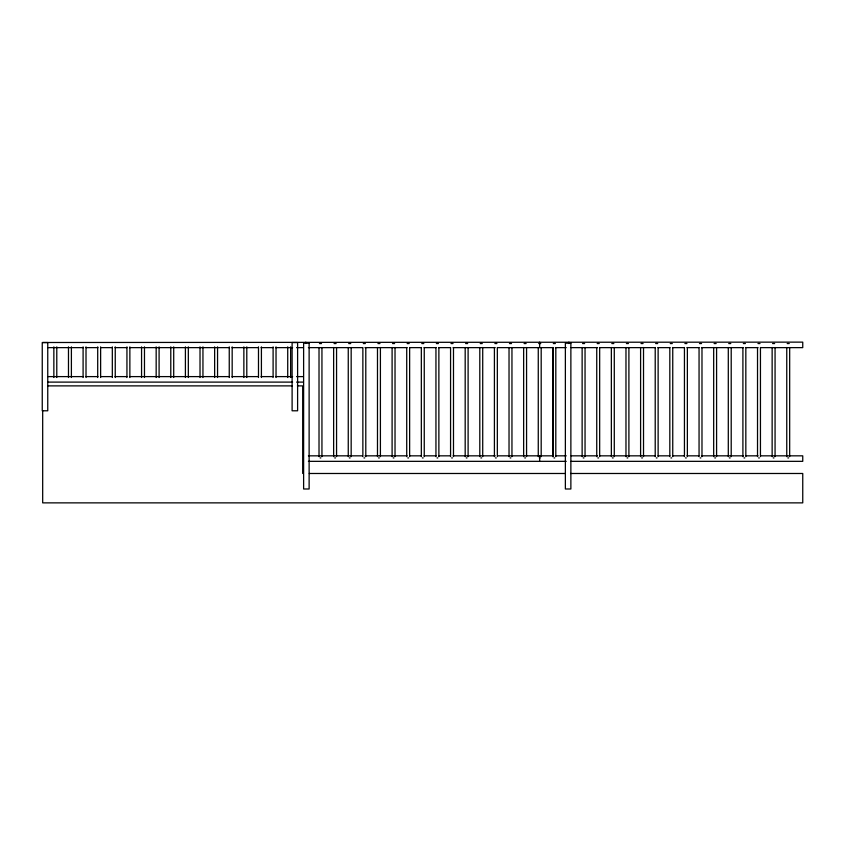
<?xml version="1.0" encoding="UTF-8"?>
<svg xmlns="http://www.w3.org/2000/svg" width="845" height="845" viewBox="0 0 845 845"><rect width="100%" height="100%" fill="white"/><g stroke="black" fill="none" stroke-linecap="round" stroke-linejoin="round"><path stroke-width="1.27" d="M319.452 343.545L321.512 343.545M334.06 343.545L336.13 343.545M348.679 343.545L350.749 343.545M363.297 343.545L365.367 343.545M377.916 343.545L379.975 343.545M392.524 343.545L394.594 343.545M407.142 343.545L409.212 343.545M421.761 343.545L423.831 343.545M436.379 343.545L438.449 343.545M450.998 343.545L453.057 343.545M465.606 343.545L467.676 343.545M480.224 343.545L482.294 343.545M494.843 343.545L496.913 343.545M509.461 343.545L511.521 343.545M524.08 343.545L526.139 343.545M538.688 343.545L540.758 343.545M553.306 343.545L555.387 343.545M582.554 343.545L584.624 343.545M597.172 343.545L599.242 343.545M611.791 343.545L613.85 343.545M626.409 343.545L628.469 343.545M641.017 343.545L643.087 343.545M655.635 343.545L657.706 343.545M670.254 343.545L672.324 343.545M684.872 343.545L686.932 343.545M699.48 343.545L701.551 343.545M714.099 343.545L716.169 343.545M728.717 343.545L730.788 343.545M743.336 343.545L745.406 343.545M757.954 343.545L760.014 343.545M772.562 343.545L774.633 343.545M787.181 343.545L789.251 343.545M47.954 347.633L83.465 347.633M86.095 347.633L97.935 347.633M100.566 347.633L112.406 347.633M115.036 347.633L126.877 347.633M129.507 347.633L229.481 347.633M232.111 347.633L258.422 347.633M261.052 347.633L272.893 347.633M275.523 347.633L292.623 347.633M296.574 347.633L303.154 347.633M308.414 347.633L362.347 347.633M364.977 347.633L407.068 347.633M409.698 347.633L421.539 347.633M424.169 347.633L436.009 347.633M438.639 347.633L450.48 347.633M453.11 347.633L495.212 347.633M497.842 347.633L553.084 347.633M555.44 347.633L566.245 347.633M571.231 347.633L597.542 347.633M600.172 347.633L655.414 347.633M658.044 347.633L669.884 347.633M672.514 347.633L684.355 347.633M686.985 347.633L698.826 347.633M701.456 347.633L743.558 347.633M746.188 347.633L758.028 347.633M760.658 347.633L802.75 347.633L802.75 342.13L42.683 342.5M47.954 376.606L83.465 376.606M86.095 376.606L97.935 376.606M100.566 376.606L112.406 376.606M115.036 376.606L126.877 376.606M129.507 376.606L229.481 376.606M232.111 376.606L258.422 376.606M261.052 376.606L272.893 376.606M275.523 376.606L292.623 376.606M296.574 376.606L303.154 376.606M47.954 382.109L292.623 382.109M296.574 382.109L303.154 382.109M47.964 385.88L292.138 385.88M297.419 385.88L302.7 385.88L302.7 473.485M308.414 455.835L362.347 455.835M364.977 455.835L407.068 455.835M409.698 455.835L421.539 455.835M424.169 455.835L436.009 455.835M438.639 455.835L450.48 455.835M453.11 455.835L495.212 455.835M497.842 455.835L553.084 455.835M555.44 455.835L566.245 455.835M571.231 455.835L597.542 455.835M600.172 455.835L655.414 455.835M658.044 455.835L669.884 455.835M672.514 455.835L684.355 455.835M686.985 455.835L698.826 455.835M701.456 455.835L743.558 455.835M746.188 455.835L758.028 455.835M760.658 455.835L802.75 455.835L802.75 461.338L571.231 461.338M320.107 457.927L320.857 457.927M334.715 457.927L335.476 457.927M349.334 457.927L350.094 457.927M363.952 457.927L364.713 457.927M378.571 457.927L379.32 457.927M393.189 457.927L393.939 457.927M407.797 457.927L408.558 457.927M422.416 457.927L423.176 457.927M437.034 457.927L437.794 457.927M451.652 457.927L452.402 457.927M466.26 457.927L467.021 457.927M480.879 457.927L481.639 457.927M495.497 457.927L496.258 457.927M510.116 457.927L510.866 457.927M524.734 457.927L525.484 457.927M539.342 457.927L540.103 457.927M553.961 457.927L554.732 457.927M583.208 457.927L583.969 457.927M597.827 457.927L598.587 457.927M612.445 457.927L613.195 457.927M627.064 457.927L627.814 457.927M641.672 457.927L642.432 457.927M656.29 457.927L657.051 457.927M670.909 457.927L671.669 457.927M685.527 457.927L686.277 457.927M700.135 457.927L700.896 457.927M714.754 457.927L715.514 457.927M729.372 457.927L730.133 457.927M743.991 457.927L744.751 457.927M758.609 457.927L759.359 457.927M773.217 457.927L773.978 457.927M787.836 457.927L788.596 457.927M308.414 461.338L566.245 461.338M309.291 473.485L565.263 473.485M570.533 473.485L802.75 473.485L802.75 502.87L42.683 502.87L42.683 410.723M789.674 347.496L789.674 456.606M786.758 347.496L786.758 456.606M775.066 347.496L775.066 456.606M772.14 347.496L772.14 456.606M760.447 347.496L760.447 456.606M757.521 347.496L757.521 456.606M745.829 347.496L745.829 456.606M742.903 347.496L742.903 456.606M731.21 347.496L731.21 456.606M728.295 347.496L728.295 456.606M716.592 347.496L716.592 456.606M713.676 347.496L713.676 456.606M701.984 347.496L701.984 456.606M699.058 347.496L699.058 456.606M687.365 347.496L687.365 456.606M684.439 347.496L684.439 456.606M672.747 347.496L672.747 456.606M669.821 347.496L669.821 456.606M658.128 347.496L658.128 456.606M655.213 347.496L655.213 456.606M643.52 347.496L643.52 456.606M640.594 347.496L640.594 456.606M628.902 347.496L628.902 456.606M625.976 347.496L625.976 456.606M614.283 347.496L614.283 456.606M611.357 347.496L611.357 456.606M599.665 347.496L599.665 456.606M596.739 347.496L596.739 456.606M585.046 347.496L585.046 456.606M582.131 347.496L582.131 456.606M568.875 342.13L568.875 343.503M555.82 347.496L555.799 456.606M552.894 347.496L552.894 456.606M552.884 347.496L552.884 456.606M541.191 347.496L541.191 456.606M539.659 342.13L539.659 347.263M539.659 456.205L539.659 461.338M538.265 347.496L538.265 456.606M526.572 347.496L526.572 456.606M523.646 347.496L523.646 456.606M511.954 347.496L511.954 456.606M509.028 347.496L509.028 456.606M497.335 347.496L497.335 456.606M494.409 347.496L494.409 456.606M482.717 347.496L482.717 456.606M479.802 347.496L479.802 456.606M468.109 347.496L468.109 456.606M465.183 347.496L465.183 456.606M453.49 347.496L453.49 456.606M450.565 347.496L450.565 456.606M438.872 347.496L438.872 456.606M435.946 347.496L435.946 456.606M424.253 347.496L424.253 456.606M421.338 347.496L421.338 456.606M409.635 347.496L409.635 456.606M406.72 347.496L406.72 456.606M395.027 347.496L395.027 456.606M392.101 347.496L392.101 456.606M380.408 347.496L380.408 456.606M377.483 347.496L377.483 456.606M365.79 347.496L365.79 456.606M362.864 347.496L362.864 456.606M351.171 347.496L351.171 456.606M348.256 347.496L348.256 456.606M336.563 347.496L336.563 456.606M333.638 347.496L333.638 456.606M321.945 347.496L321.945 456.606M319.019 347.496L319.019 456.606M305.784 342.13L305.784 343.503M290.638 346.862L290.638 377.514M287.722 346.862L287.722 377.514M276.03 346.862L276.03 377.514M273.104 346.862L273.104 377.514M261.411 346.862L261.411 377.514M258.486 346.862L258.486 377.514M246.793 346.862L246.793 377.514M243.867 346.862L243.867 377.514M232.174 346.862L232.174 377.514M229.248 346.862L229.248 377.514M217.556 346.862L217.556 377.514M214.641 346.862L214.641 377.514M202.948 346.862L202.948 377.514M200.022 346.862L200.022 377.514M188.329 346.862L188.329 377.514M185.404 346.862L185.404 377.514M173.711 346.862L173.711 377.514M170.785 346.862L170.785 377.514M159.092 346.862L159.092 377.514M156.167 346.862L156.167 377.514M144.474 346.862L144.474 377.514M141.559 346.862L141.559 377.514M129.866 346.862L129.866 377.514M126.94 346.862L126.94 377.514M115.247 346.862L115.247 377.514M112.322 346.862L112.322 377.514M100.629 346.862L100.629 377.514M97.703 346.862L97.703 377.514M86.01 346.862L86.01 377.514M83.095 346.862L83.095 377.514M71.392 346.862L71.392 377.514M68.477 346.862L68.477 377.514M56.784 346.862L56.784 377.514M53.858 346.862L53.858 377.514M47.753 342.552L42.25 342.552L42.25 410.786L47.753 410.786L47.753 342.552M297.609 342.552L292.106 342.552L292.106 410.786L297.609 410.786L297.609 342.552M309.122 343.207L303.619 343.207L303.619 488.991L309.122 488.991L309.122 343.207M570.871 343.207L565.368 343.207L565.368 488.991L570.871 488.991L570.871 343.207"/></g></svg>
